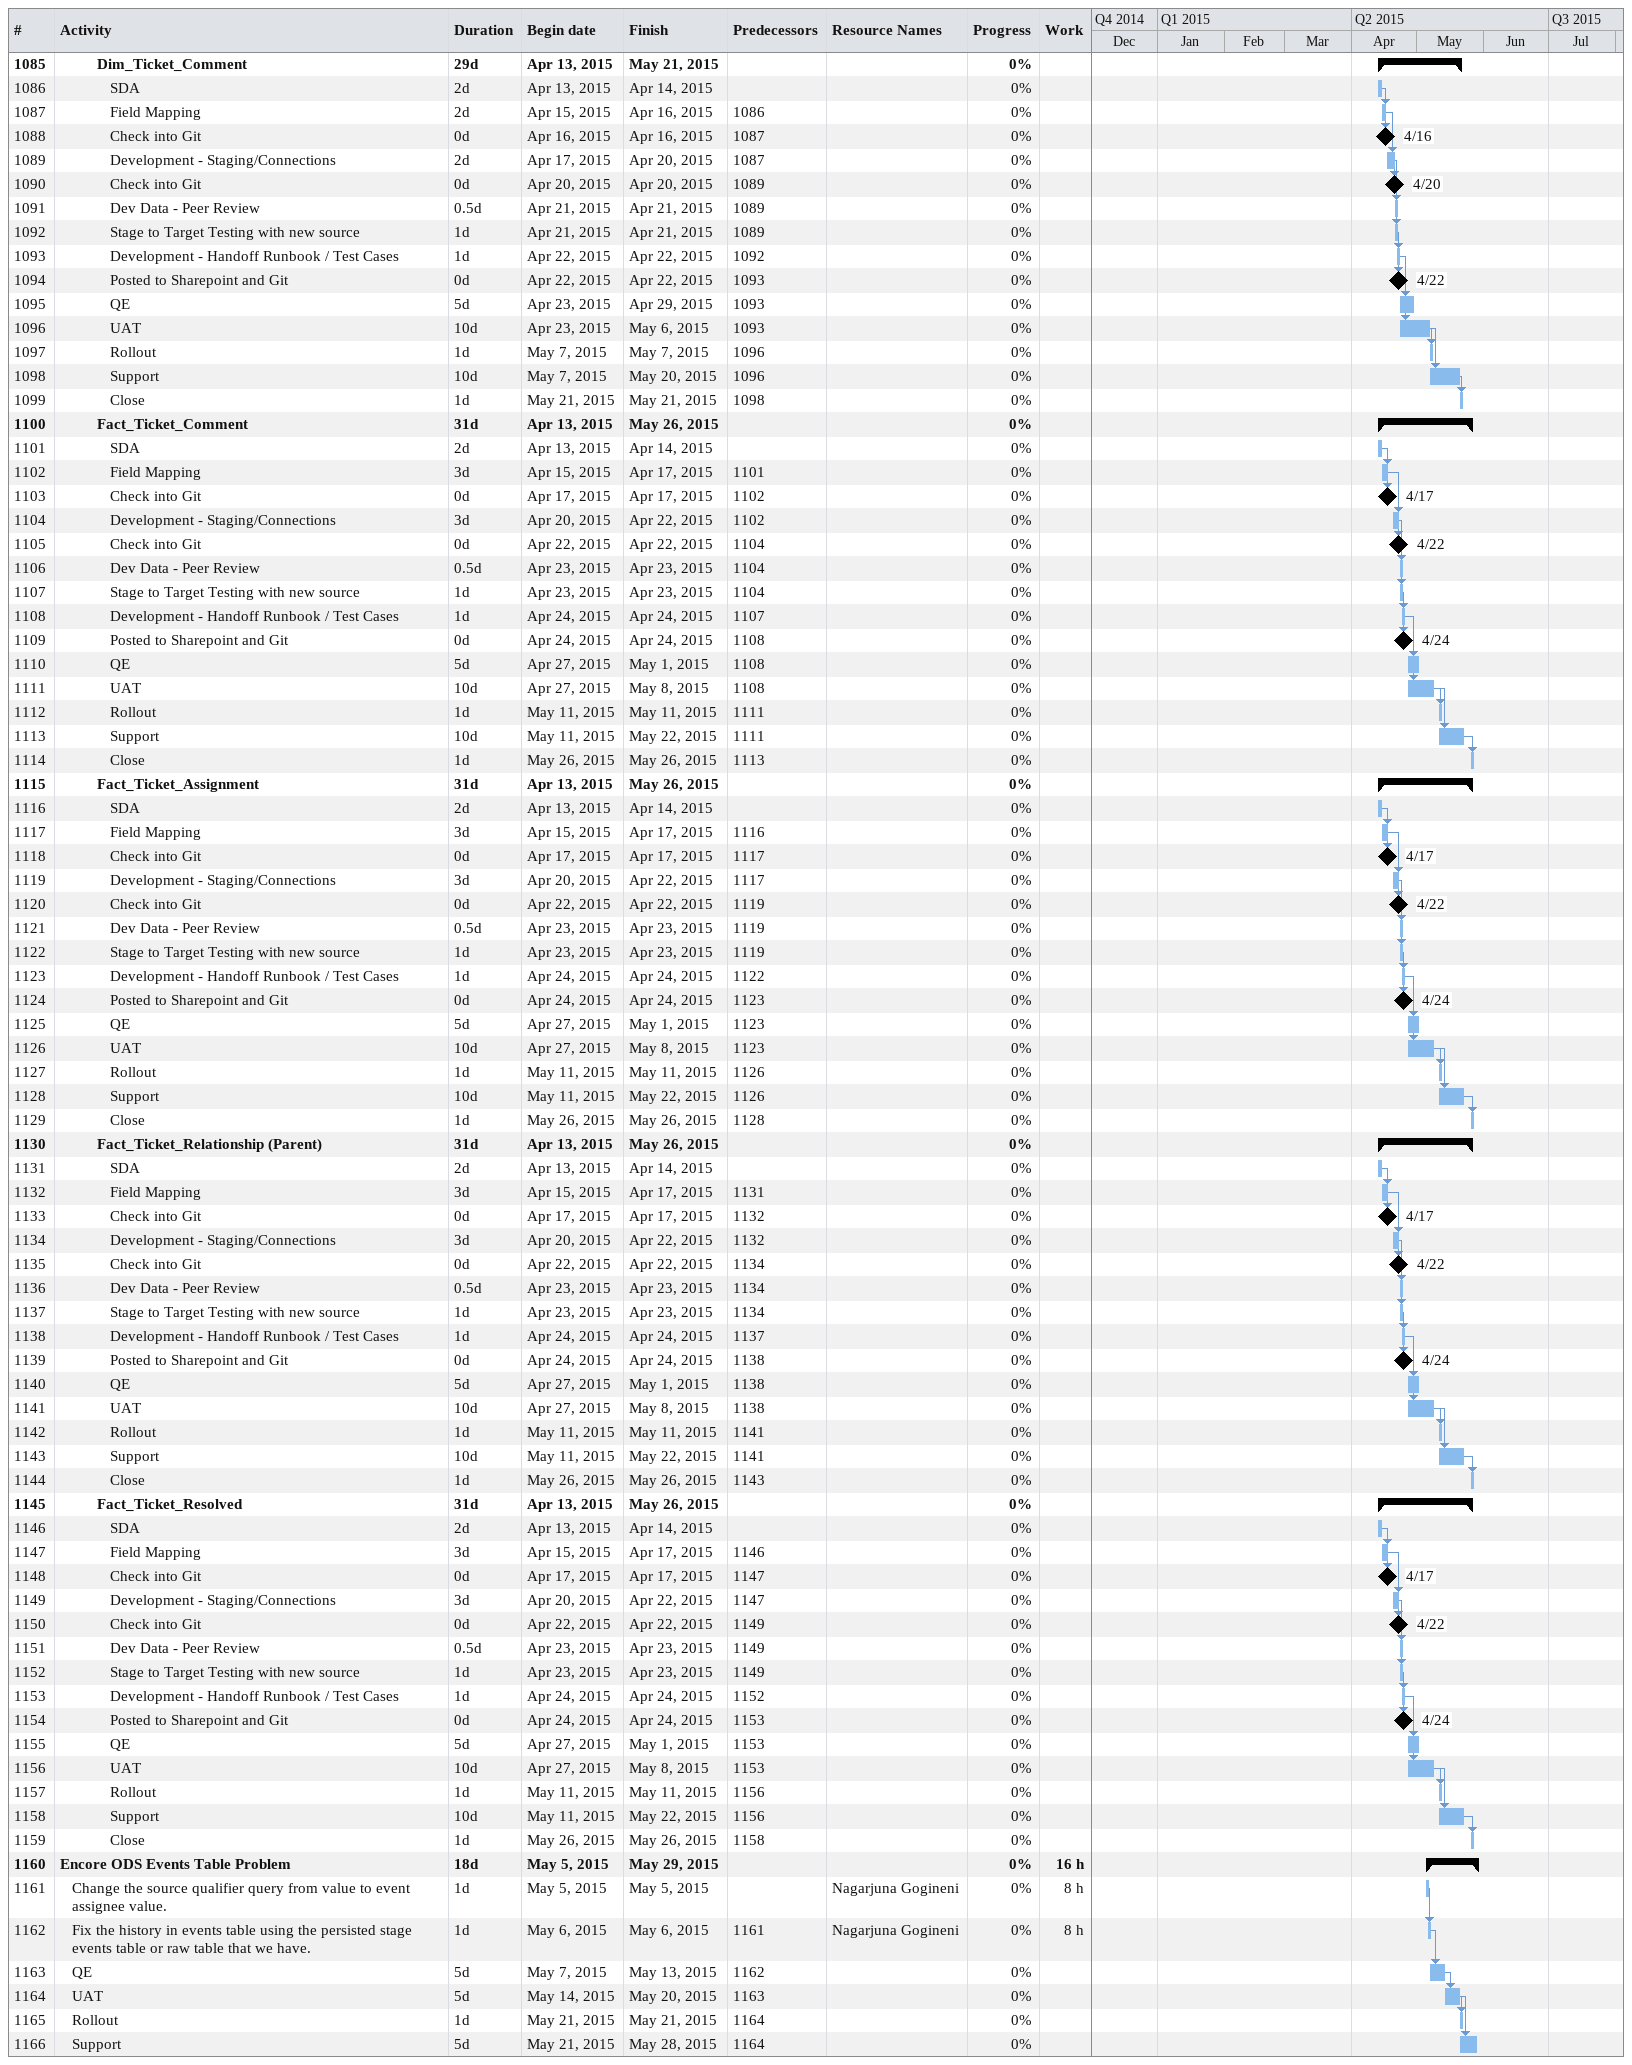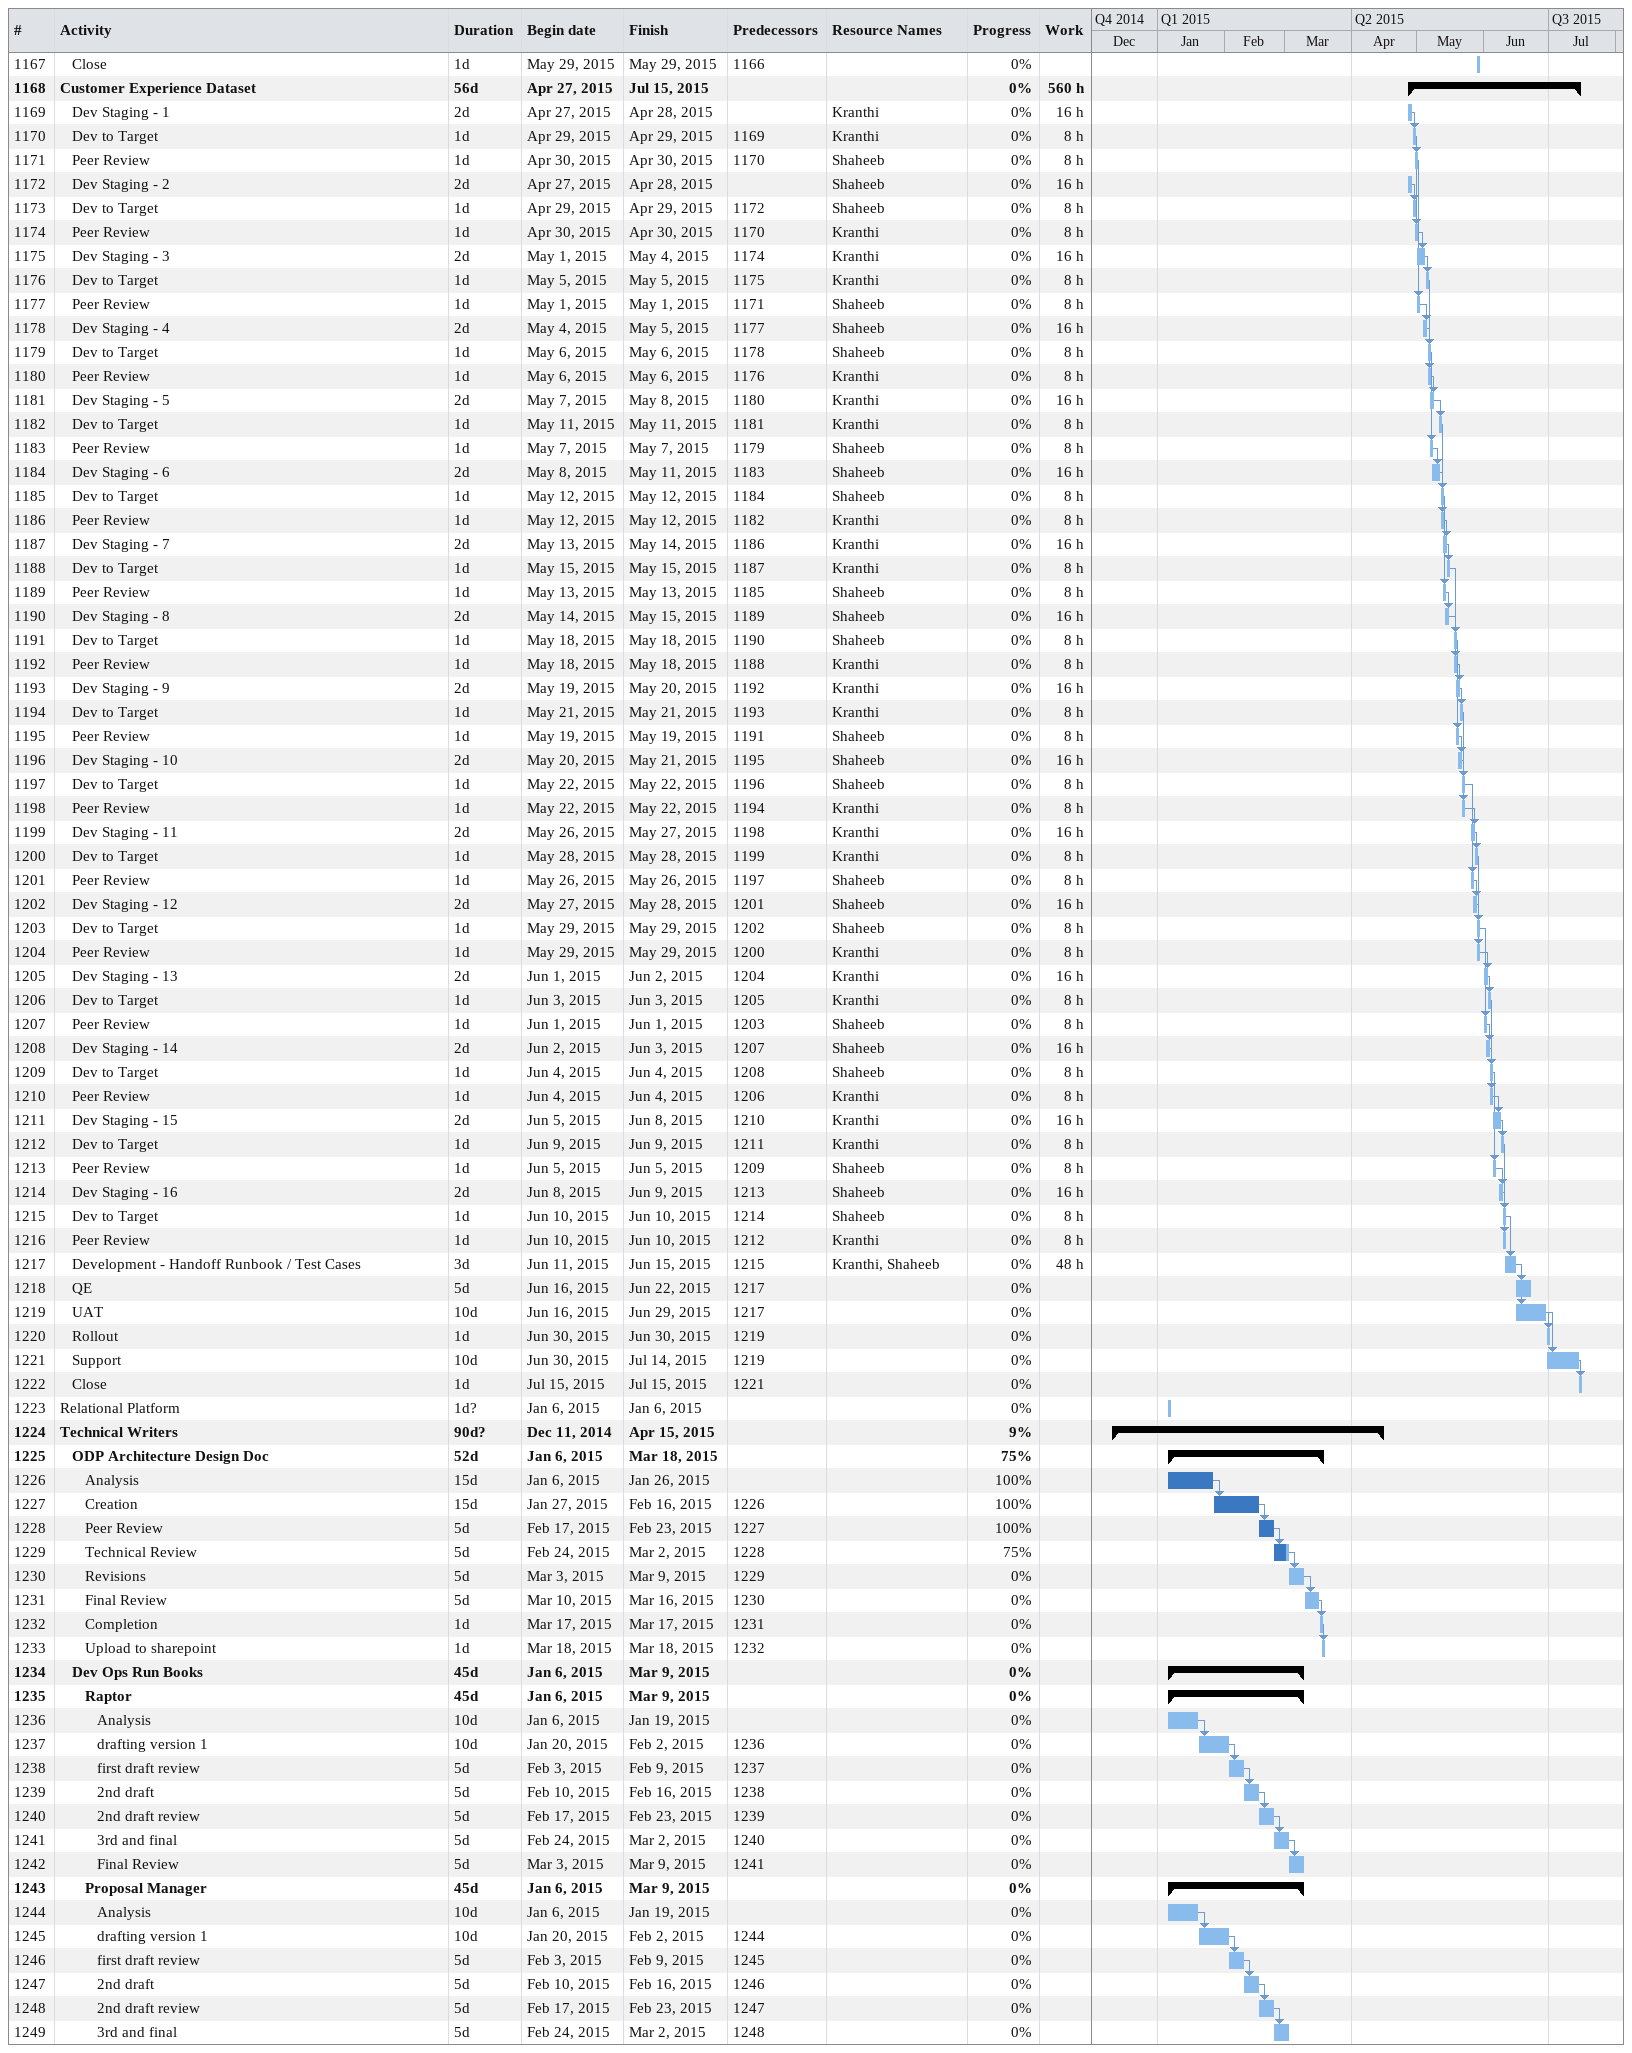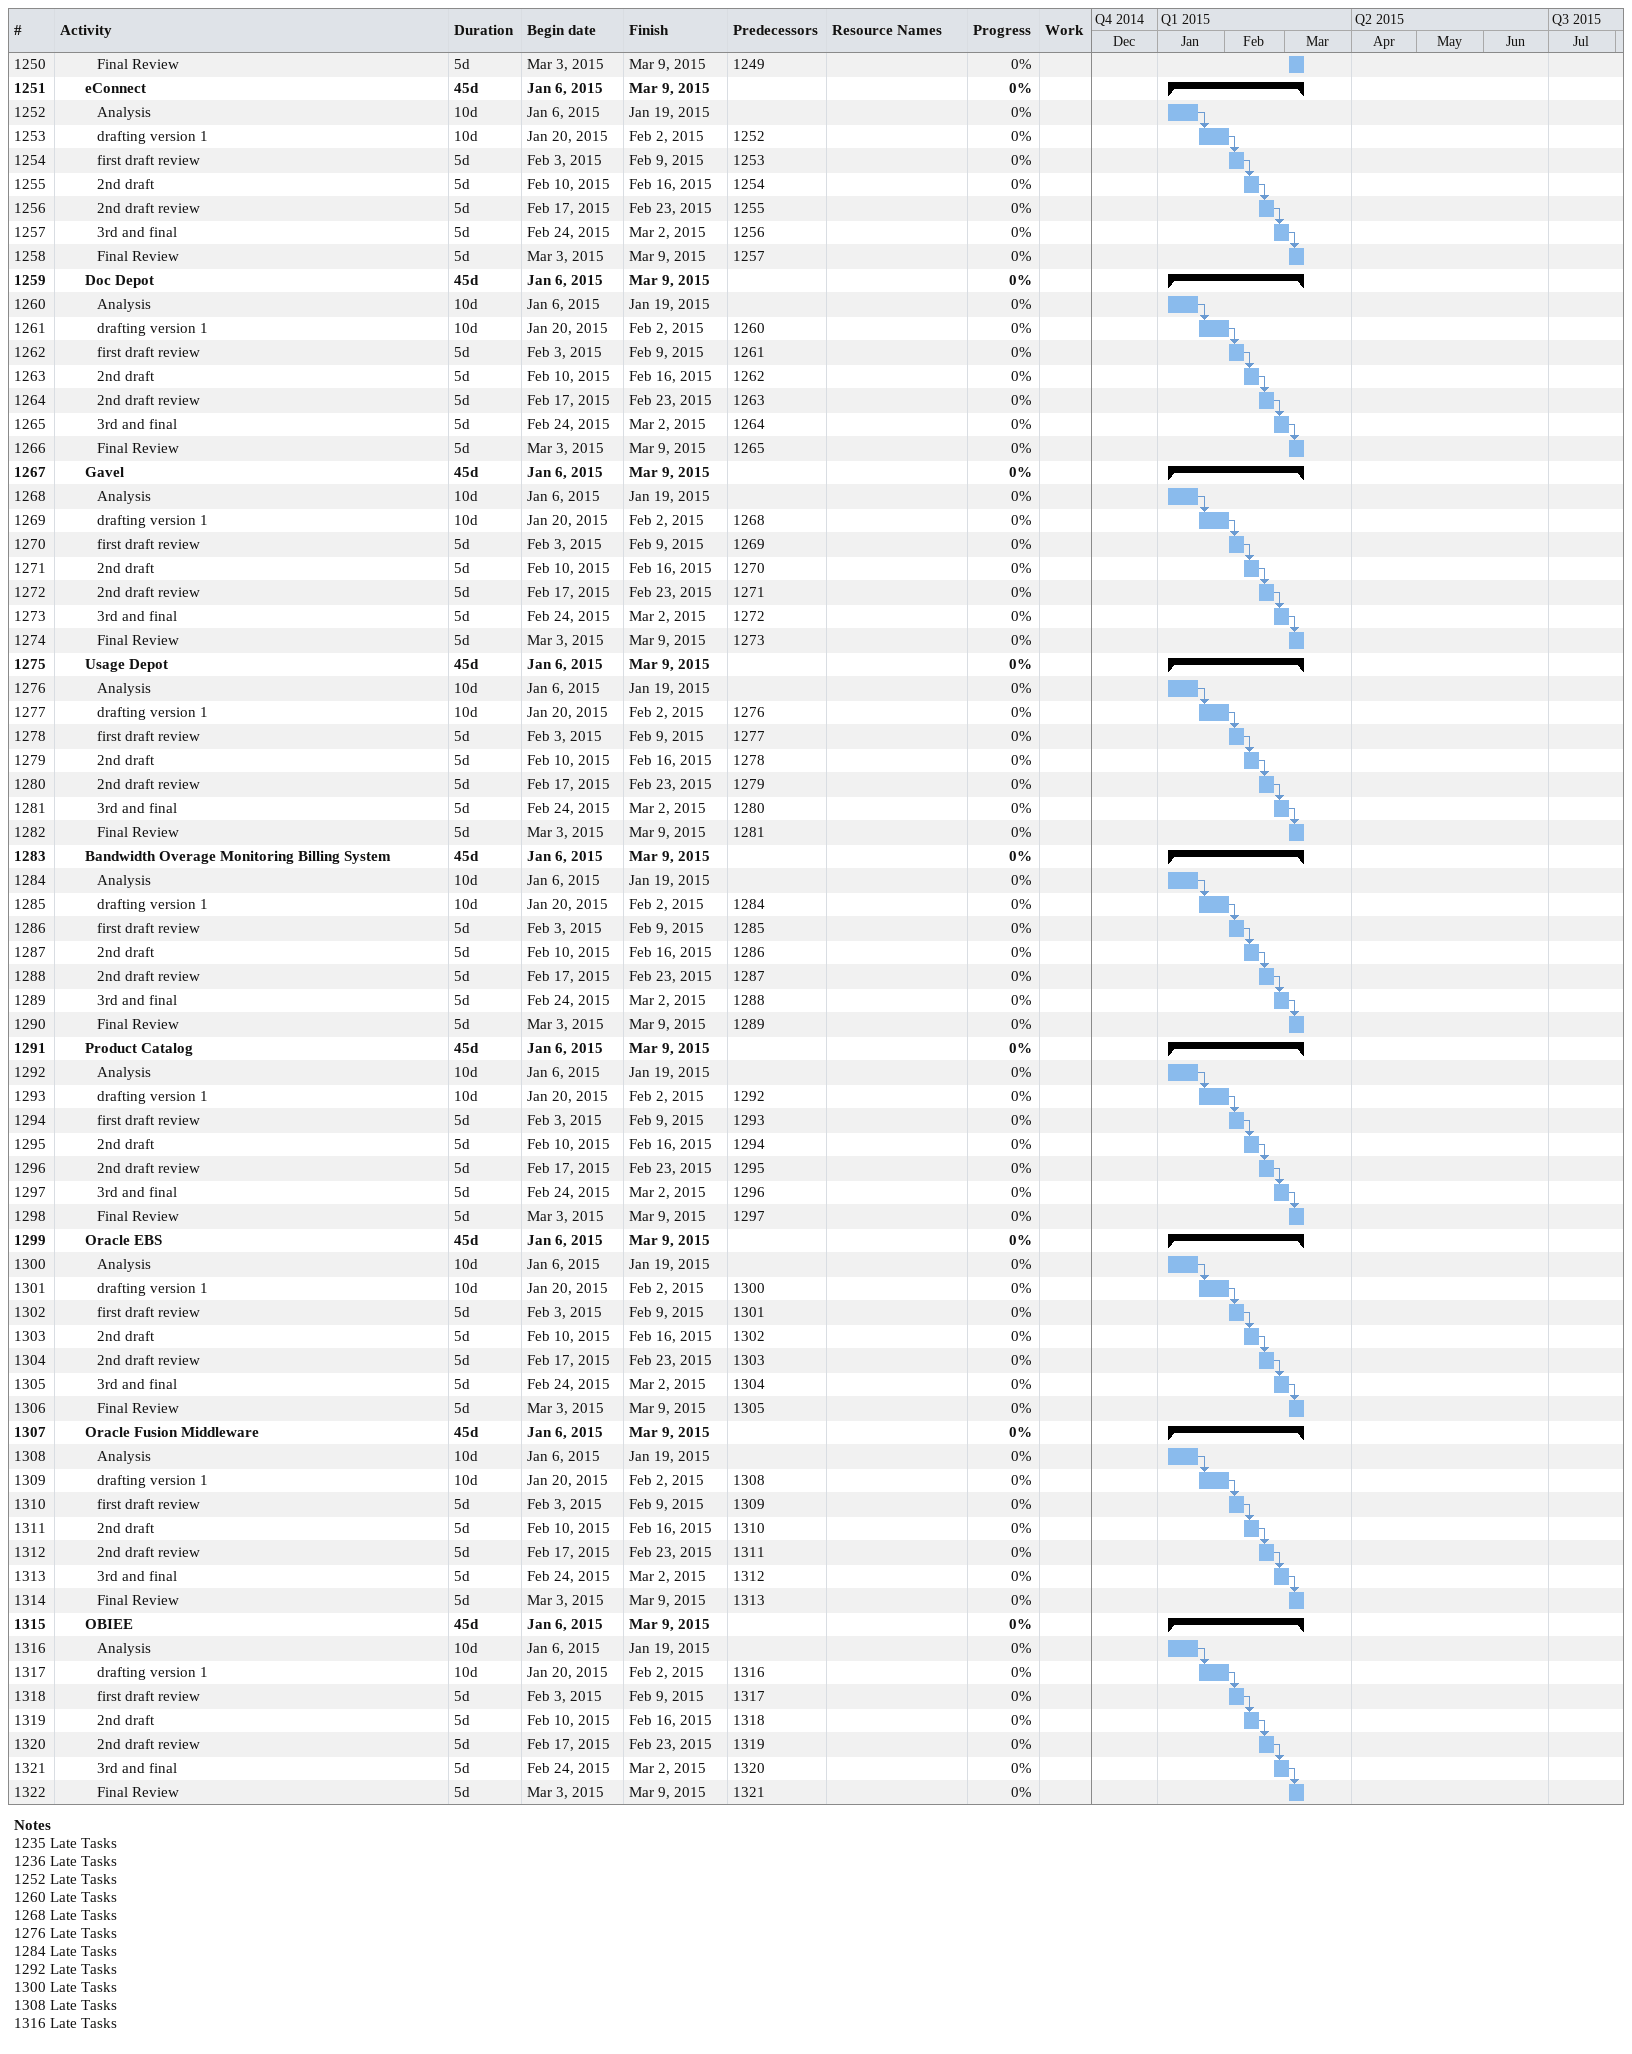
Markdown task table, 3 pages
| ID | Level | Task | Duration | Start | Finish | Predecessors | Resources | % complete | Work (h) |
|---|---|---|---|---|---|---|---|---|---|
| 1085 | 4 | **Dim_Ticket_Comment** | 29d | 2015-04-13 | 2015-05-21 |  |  | 0 |  |
| 1086 | 5 | SDA | 2d | 2015-04-13 | 2015-04-14 |  |  | 0 |  |
| 1087 | 5 | Field Mapping | 2d | 2015-04-15 | 2015-04-16 | 1086 |  | 0 |  |
| 1088 | 5 | Check into Git | 0d | 2015-04-16 | 2015-04-16 | 1087 |  | 0 |  |
| 1089 | 5 | Development - Staging/Connections | 2d | 2015-04-17 | 2015-04-20 | 1087 |  | 0 |  |
| 1090 | 5 | Check into Git | 0d | 2015-04-20 | 2015-04-20 | 1089 |  | 0 |  |
| 1091 | 5 | Dev Data - Peer Review | 0.5d | 2015-04-21 | 2015-04-21 | 1089 |  | 0 |  |
| 1092 | 5 | Stage to Target Testing with new source | 1d | 2015-04-21 | 2015-04-21 | 1089 |  | 0 |  |
| 1093 | 5 | Development - Handoff Runbook / Test Cases | 1d | 2015-04-22 | 2015-04-22 | 1092 |  | 0 |  |
| 1094 | 5 | Posted to Sharepoint and Git | 0d | 2015-04-22 | 2015-04-22 | 1093 |  | 0 |  |
| 1095 | 5 | QE | 5d | 2015-04-23 | 2015-04-29 | 1093 |  | 0 |  |
| 1096 | 5 | UAT | 10d | 2015-04-23 | 2015-05-06 | 1093 |  | 0 |  |
| 1097 | 5 | Rollout | 1d | 2015-05-07 | 2015-05-07 | 1096 |  | 0 |  |
| 1098 | 5 | Support | 10d | 2015-05-07 | 2015-05-20 | 1096 |  | 0 |  |
| 1099 | 5 | Close | 1d | 2015-05-21 | 2015-05-21 | 1098 |  | 0 |  |
| 1100 | 4 | **Fact_Ticket_Comment** | 31d | 2015-04-13 | 2015-05-26 |  |  | 0 |  |
| 1101 | 5 | SDA | 2d | 2015-04-13 | 2015-04-14 |  |  | 0 |  |
| 1102 | 5 | Field Mapping | 3d | 2015-04-15 | 2015-04-17 | 1101 |  | 0 |  |
| 1103 | 5 | Check into Git | 0d | 2015-04-17 | 2015-04-17 | 1102 |  | 0 |  |
| 1104 | 5 | Development - Staging/Connections | 3d | 2015-04-20 | 2015-04-22 | 1102 |  | 0 |  |
| 1105 | 5 | Check into Git | 0d | 2015-04-22 | 2015-04-22 | 1104 |  | 0 |  |
| 1106 | 5 | Dev Data - Peer Review | 0.5d | 2015-04-23 | 2015-04-23 | 1104 |  | 0 |  |
| 1107 | 5 | Stage to Target Testing with new source | 1d | 2015-04-23 | 2015-04-23 | 1104 |  | 0 |  |
| 1108 | 5 | Development - Handoff Runbook / Test Cases | 1d | 2015-04-24 | 2015-04-24 | 1107 |  | 0 |  |
| 1109 | 5 | Posted to Sharepoint and Git | 0d | 2015-04-24 | 2015-04-24 | 1108 |  | 0 |  |
| 1110 | 5 | QE | 5d | 2015-04-27 | 2015-05-01 | 1108 |  | 0 |  |
| 1111 | 5 | UAT | 10d | 2015-04-27 | 2015-05-08 | 1108 |  | 0 |  |
| 1112 | 5 | Rollout | 1d | 2015-05-11 | 2015-05-11 | 1111 |  | 0 |  |
| 1113 | 5 | Support | 10d | 2015-05-11 | 2015-05-22 | 1111 |  | 0 |  |
| 1114 | 5 | Close | 1d | 2015-05-26 | 2015-05-26 | 1113 |  | 0 |  |
| 1115 | 4 | **Fact_Ticket_Assignment** | 31d | 2015-04-13 | 2015-05-26 |  |  | 0 |  |
| 1116 | 5 | SDA | 2d | 2015-04-13 | 2015-04-14 |  |  | 0 |  |
| 1117 | 5 | Field Mapping | 3d | 2015-04-15 | 2015-04-17 | 1116 |  | 0 |  |
| 1118 | 5 | Check into Git | 0d | 2015-04-17 | 2015-04-17 | 1117 |  | 0 |  |
| 1119 | 5 | Development - Staging/Connections | 3d | 2015-04-20 | 2015-04-22 | 1117 |  | 0 |  |
| 1120 | 5 | Check into Git | 0d | 2015-04-22 | 2015-04-22 | 1119 |  | 0 |  |
| 1121 | 5 | Dev Data - Peer Review | 0.5d | 2015-04-23 | 2015-04-23 | 1119 |  | 0 |  |
| 1122 | 5 | Stage to Target Testing with new source | 1d | 2015-04-23 | 2015-04-23 | 1119 |  | 0 |  |
| 1123 | 5 | Development - Handoff Runbook / Test Cases | 1d | 2015-04-24 | 2015-04-24 | 1122 |  | 0 |  |
| 1124 | 5 | Posted to Sharepoint and Git | 0d | 2015-04-24 | 2015-04-24 | 1123 |  | 0 |  |
| 1125 | 5 | QE | 5d | 2015-04-27 | 2015-05-01 | 1123 |  | 0 |  |
| 1126 | 5 | UAT | 10d | 2015-04-27 | 2015-05-08 | 1123 |  | 0 |  |
| 1127 | 5 | Rollout | 1d | 2015-05-11 | 2015-05-11 | 1126 |  | 0 |  |
| 1128 | 5 | Support | 10d | 2015-05-11 | 2015-05-22 | 1126 |  | 0 |  |
| 1129 | 5 | Close | 1d | 2015-05-26 | 2015-05-26 | 1128 |  | 0 |  |
| 1130 | 4 | **Fact_Ticket_Relationship (Parent)** | 31d | 2015-04-13 | 2015-05-26 |  |  | 0 |  |
| 1131 | 5 | SDA | 2d | 2015-04-13 | 2015-04-14 |  |  | 0 |  |
| 1132 | 5 | Field Mapping | 3d | 2015-04-15 | 2015-04-17 | 1131 |  | 0 |  |
| 1133 | 5 | Check into Git | 0d | 2015-04-17 | 2015-04-17 | 1132 |  | 0 |  |
| 1134 | 5 | Development - Staging/Connections | 3d | 2015-04-20 | 2015-04-22 | 1132 |  | 0 |  |
| 1135 | 5 | Check into Git | 0d | 2015-04-22 | 2015-04-22 | 1134 |  | 0 |  |
| 1136 | 5 | Dev Data - Peer Review | 0.5d | 2015-04-23 | 2015-04-23 | 1134 |  | 0 |  |
| 1137 | 5 | Stage to Target Testing with new source | 1d | 2015-04-23 | 2015-04-23 | 1134 |  | 0 |  |
| 1138 | 5 | Development - Handoff Runbook / Test Cases | 1d | 2015-04-24 | 2015-04-24 | 1137 |  | 0 |  |
| 1139 | 5 | Posted to Sharepoint and Git | 0d | 2015-04-24 | 2015-04-24 | 1138 |  | 0 |  |
| 1140 | 5 | QE | 5d | 2015-04-27 | 2015-05-01 | 1138 |  | 0 |  |
| 1141 | 5 | UAT | 10d | 2015-04-27 | 2015-05-08 | 1138 |  | 0 |  |
| 1142 | 5 | Rollout | 1d | 2015-05-11 | 2015-05-11 | 1141 |  | 0 |  |
| 1143 | 5 | Support | 10d | 2015-05-11 | 2015-05-22 | 1141 |  | 0 |  |
| 1144 | 5 | Close | 1d | 2015-05-26 | 2015-05-26 | 1143 |  | 0 |  |
| 1145 | 4 | **Fact_Ticket_Resolved** | 31d | 2015-04-13 | 2015-05-26 |  |  | 0 |  |
| 1146 | 5 | SDA | 2d | 2015-04-13 | 2015-04-14 |  |  | 0 |  |
| 1147 | 5 | Field Mapping | 3d | 2015-04-15 | 2015-04-17 | 1146 |  | 0 |  |
| 1148 | 5 | Check into Git | 0d | 2015-04-17 | 2015-04-17 | 1147 |  | 0 |  |
| 1149 | 5 | Development - Staging/Connections | 3d | 2015-04-20 | 2015-04-22 | 1147 |  | 0 |  |
| 1150 | 5 | Check into Git | 0d | 2015-04-22 | 2015-04-22 | 1149 |  | 0 |  |
| 1151 | 5 | Dev Data - Peer Review | 0.5d | 2015-04-23 | 2015-04-23 | 1149 |  | 0 |  |
| 1152 | 5 | Stage to Target Testing with new source | 1d | 2015-04-23 | 2015-04-23 | 1149 |  | 0 |  |
| 1153 | 5 | Development - Handoff Runbook / Test Cases | 1d | 2015-04-24 | 2015-04-24 | 1152 |  | 0 |  |
| 1154 | 5 | Posted to Sharepoint and Git | 0d | 2015-04-24 | 2015-04-24 | 1153 |  | 0 |  |
| 1155 | 5 | QE | 5d | 2015-04-27 | 2015-05-01 | 1153 |  | 0 |  |
| 1156 | 5 | UAT | 10d | 2015-04-27 | 2015-05-08 | 1153 |  | 0 |  |
| 1157 | 5 | Rollout | 1d | 2015-05-11 | 2015-05-11 | 1156 |  | 0 |  |
| 1158 | 5 | Support | 10d | 2015-05-11 | 2015-05-22 | 1156 |  | 0 |  |
| 1159 | 5 | Close | 1d | 2015-05-26 | 2015-05-26 | 1158 |  | 0 |  |
| 1160 | 1 | **Encore ODS Events Table Problem** | 18d | 2015-05-05 | 2015-05-29 |  |  | 0 | 16 |
| 1161 | 2 | Change the source qualifier query from value to event assignee value. | 1d | 2015-05-05 | 2015-05-05 |  | Nagarjuna Gogineni | 0 | 8 |
| 1162 | 2 | Fix the history in events table using the persisted stage events table or raw table that we have. | 1d | 2015-05-06 | 2015-05-06 | 1161 | Nagarjuna Gogineni | 0 | 8 |
| 1163 | 2 | QE | 5d | 2015-05-07 | 2015-05-13 | 1162 |  | 0 |  |
| 1164 | 2 | UAT | 5d | 2015-05-14 | 2015-05-20 | 1163 |  | 0 |  |
| 1165 | 2 | Rollout | 1d | 2015-05-21 | 2015-05-21 | 1164 |  | 0 |  |
| 1166 | 2 | Support | 5d | 2015-05-21 | 2015-05-28 | 1164 |  | 0 |  |
| 1167 | 2 | Close | 1d | 2015-05-29 | 2015-05-29 | 1166 |  | 0 |  |
| 1168 | 1 | **Customer Experience Dataset** | 56d | 2015-04-27 | 2015-07-15 |  |  | 0 | 560 |
| 1169 | 2 | Dev Staging - 1 | 2d | 2015-04-27 | 2015-04-28 |  | Kranthi | 0 | 16 |
| 1170 | 2 | Dev to Target | 1d | 2015-04-29 | 2015-04-29 | 1169 | Kranthi | 0 | 8 |
| 1171 | 2 | Peer Review | 1d | 2015-04-30 | 2015-04-30 | 1170 | Shaheeb | 0 | 8 |
| 1172 | 2 | Dev Staging - 2 | 2d | 2015-04-27 | 2015-04-28 |  | Shaheeb | 0 | 16 |
| 1173 | 2 | Dev to Target | 1d | 2015-04-29 | 2015-04-29 | 1172 | Shaheeb | 0 | 8 |
| 1174 | 2 | Peer Review | 1d | 2015-04-30 | 2015-04-30 | 1170 | Kranthi | 0 | 8 |
| 1175 | 2 | Dev Staging - 3 | 2d | 2015-05-01 | 2015-05-04 | 1174 | Kranthi | 0 | 16 |
| 1176 | 2 | Dev to Target | 1d | 2015-05-05 | 2015-05-05 | 1175 | Kranthi | 0 | 8 |
| 1177 | 2 | Peer Review | 1d | 2015-05-01 | 2015-05-01 | 1171 | Shaheeb | 0 | 8 |
| 1178 | 2 | Dev Staging - 4 | 2d | 2015-05-04 | 2015-05-05 | 1177 | Shaheeb | 0 | 16 |
| 1179 | 2 | Dev to Target | 1d | 2015-05-06 | 2015-05-06 | 1178 | Shaheeb | 0 | 8 |
| 1180 | 2 | Peer Review | 1d | 2015-05-06 | 2015-05-06 | 1176 | Kranthi | 0 | 8 |
| 1181 | 2 | Dev Staging - 5 | 2d | 2015-05-07 | 2015-05-08 | 1180 | Kranthi | 0 | 16 |
| 1182 | 2 | Dev to Target | 1d | 2015-05-11 | 2015-05-11 | 1181 | Kranthi | 0 | 8 |
| 1183 | 2 | Peer Review | 1d | 2015-05-07 | 2015-05-07 | 1179 | Shaheeb | 0 | 8 |
| 1184 | 2 | Dev Staging - 6 | 2d | 2015-05-08 | 2015-05-11 | 1183 | Shaheeb | 0 | 16 |
| 1185 | 2 | Dev to Target | 1d | 2015-05-12 | 2015-05-12 | 1184 | Shaheeb | 0 | 8 |
| 1186 | 2 | Peer Review | 1d | 2015-05-12 | 2015-05-12 | 1182 | Kranthi | 0 | 8 |
| 1187 | 2 | Dev Staging - 7 | 2d | 2015-05-13 | 2015-05-14 | 1186 | Kranthi | 0 | 16 |
| 1188 | 2 | Dev to Target | 1d | 2015-05-15 | 2015-05-15 | 1187 | Kranthi | 0 | 8 |
| 1189 | 2 | Peer Review | 1d | 2015-05-13 | 2015-05-13 | 1185 | Shaheeb | 0 | 8 |
| 1190 | 2 | Dev Staging - 8 | 2d | 2015-05-14 | 2015-05-15 | 1189 | Shaheeb | 0 | 16 |
| 1191 | 2 | Dev to Target | 1d | 2015-05-18 | 2015-05-18 | 1190 | Shaheeb | 0 | 8 |
| 1192 | 2 | Peer Review | 1d | 2015-05-18 | 2015-05-18 | 1188 | Kranthi | 0 | 8 |
| 1193 | 2 | Dev Staging - 9 | 2d | 2015-05-19 | 2015-05-20 | 1192 | Kranthi | 0 | 16 |
| 1194 | 2 | Dev to Target | 1d | 2015-05-21 | 2015-05-21 | 1193 | Kranthi | 0 | 8 |
| 1195 | 2 | Peer Review | 1d | 2015-05-19 | 2015-05-19 | 1191 | Shaheeb | 0 | 8 |
| 1196 | 2 | Dev Staging - 10 | 2d | 2015-05-20 | 2015-05-21 | 1195 | Shaheeb | 0 | 16 |
| 1197 | 2 | Dev to Target | 1d | 2015-05-22 | 2015-05-22 | 1196 | Shaheeb | 0 | 8 |
| 1198 | 2 | Peer Review | 1d | 2015-05-22 | 2015-05-22 | 1194 | Kranthi | 0 | 8 |
| 1199 | 2 | Dev Staging - 11 | 2d | 2015-05-26 | 2015-05-27 | 1198 | Kranthi | 0 | 16 |
| 1200 | 2 | Dev to Target | 1d | 2015-05-28 | 2015-05-28 | 1199 | Kranthi | 0 | 8 |
| 1201 | 2 | Peer Review | 1d | 2015-05-26 | 2015-05-26 | 1197 | Shaheeb | 0 | 8 |
| 1202 | 2 | Dev Staging - 12 | 2d | 2015-05-27 | 2015-05-28 | 1201 | Shaheeb | 0 | 16 |
| 1203 | 2 | Dev to Target | 1d | 2015-05-29 | 2015-05-29 | 1202 | Shaheeb | 0 | 8 |
| 1204 | 2 | Peer Review | 1d | 2015-05-29 | 2015-05-29 | 1200 | Kranthi | 0 | 8 |
| 1205 | 2 | Dev Staging - 13 | 2d | 2015-06-01 | 2015-06-02 | 1204 | Kranthi | 0 | 16 |
| 1206 | 2 | Dev to Target | 1d | 2015-06-03 | 2015-06-03 | 1205 | Kranthi | 0 | 8 |
| 1207 | 2 | Peer Review | 1d | 2015-06-01 | 2015-06-01 | 1203 | Shaheeb | 0 | 8 |
| 1208 | 2 | Dev Staging - 14 | 2d | 2015-06-02 | 2015-06-03 | 1207 | Shaheeb | 0 | 16 |
| 1209 | 2 | Dev to Target | 1d | 2015-06-04 | 2015-06-04 | 1208 | Shaheeb | 0 | 8 |
| 1210 | 2 | Peer Review | 1d | 2015-06-04 | 2015-06-04 | 1206 | Kranthi | 0 | 8 |
| 1211 | 2 | Dev Staging - 15 | 2d | 2015-06-05 | 2015-06-08 | 1210 | Kranthi | 0 | 16 |
| 1212 | 2 | Dev to Target | 1d | 2015-06-09 | 2015-06-09 | 1211 | Kranthi | 0 | 8 |
| 1213 | 2 | Peer Review | 1d | 2015-06-05 | 2015-06-05 | 1209 | Shaheeb | 0 | 8 |
| 1214 | 2 | Dev Staging - 16 | 2d | 2015-06-08 | 2015-06-09 | 1213 | Shaheeb | 0 | 16 |
| 1215 | 2 | Dev to Target | 1d | 2015-06-10 | 2015-06-10 | 1214 | Shaheeb | 0 | 8 |
| 1216 | 2 | Peer Review | 1d | 2015-06-10 | 2015-06-10 | 1212 | Kranthi | 0 | 8 |
| 1217 | 2 | Development - Handoff Runbook / Test Cases | 3d | 2015-06-11 | 2015-06-15 | 1215 | Kranthi, Shaheeb | 0 | 48 |
| 1218 | 2 | QE | 5d | 2015-06-16 | 2015-06-22 | 1217 |  | 0 |  |
| 1219 | 2 | UAT | 10d | 2015-06-16 | 2015-06-29 | 1217 |  | 0 |  |
| 1220 | 2 | Rollout | 1d | 2015-06-30 | 2015-06-30 | 1219 |  | 0 |  |
| 1221 | 2 | Support | 10d | 2015-06-30 | 2015-07-14 | 1219 |  | 0 |  |
| 1222 | 2 | Close | 1d | 2015-07-15 | 2015-07-15 | 1221 |  | 0 |  |
| 1223 | 1 | Relational Platform | 1d? | 2015-01-06 | 2015-01-06 |  |  | 0 |  |
| 1224 | 1 | **Technical Writers** | 90d? | 2014-12-11 | 2015-04-15 |  |  | 9 |  |
| 1225 | 2 | **ODP Architecture Design Doc** | 52d | 2015-01-06 | 2015-03-18 |  |  | 75 |  |
| 1226 | 3 | Analysis | 15d | 2015-01-06 | 2015-01-26 |  |  | 100 |  |
| 1227 | 3 | Creation | 15d | 2015-01-27 | 2015-02-16 | 1226 |  | 100 |  |
| 1228 | 3 | Peer Review | 5d | 2015-02-17 | 2015-02-23 | 1227 |  | 100 |  |
| 1229 | 3 | Technical Review | 5d | 2015-02-24 | 2015-03-02 | 1228 |  | 75 |  |
| 1230 | 3 | Revisions | 5d | 2015-03-03 | 2015-03-09 | 1229 |  | 0 |  |
| 1231 | 3 | Final Review | 5d | 2015-03-10 | 2015-03-16 | 1230 |  | 0 |  |
| 1232 | 3 | Completion | 1d | 2015-03-17 | 2015-03-17 | 1231 |  | 0 |  |
| 1233 | 3 | Upload to sharepoint | 1d | 2015-03-18 | 2015-03-18 | 1232 |  | 0 |  |
| 1234 | 2 | **Dev Ops Run Books** | 45d | 2015-01-06 | 2015-03-09 |  |  | 0 |  |
| 1235 | 3 | **Raptor** | 45d | 2015-01-06 | 2015-03-09 |  |  | 0 |  |
| 1236 | 4 | Analysis | 10d | 2015-01-06 | 2015-01-19 |  |  | 0 |  |
| 1237 | 4 | drafting version 1 | 10d | 2015-01-20 | 2015-02-02 | 1236 |  | 0 |  |
| 1238 | 4 | first draft review | 5d | 2015-02-03 | 2015-02-09 | 1237 |  | 0 |  |
| 1239 | 4 | 2nd draft | 5d | 2015-02-10 | 2015-02-16 | 1238 |  | 0 |  |
| 1240 | 4 | 2nd draft review | 5d | 2015-02-17 | 2015-02-23 | 1239 |  | 0 |  |
| 1241 | 4 | 3rd and final | 5d | 2015-02-24 | 2015-03-02 | 1240 |  | 0 |  |
| 1242 | 4 | Final Review | 5d | 2015-03-03 | 2015-03-09 | 1241 |  | 0 |  |
| 1243 | 3 | **Proposal Manager** | 45d | 2015-01-06 | 2015-03-09 |  |  | 0 |  |
| 1244 | 4 | Analysis | 10d | 2015-01-06 | 2015-01-19 |  |  | 0 |  |
| 1245 | 4 | drafting version 1 | 10d | 2015-01-20 | 2015-02-02 | 1244 |  | 0 |  |
| 1246 | 4 | first draft review | 5d | 2015-02-03 | 2015-02-09 | 1245 |  | 0 |  |
| 1247 | 4 | 2nd draft | 5d | 2015-02-10 | 2015-02-16 | 1246 |  | 0 |  |
| 1248 | 4 | 2nd draft review | 5d | 2015-02-17 | 2015-02-23 | 1247 |  | 0 |  |
| 1249 | 4 | 3rd and final | 5d | 2015-02-24 | 2015-03-02 | 1248 |  | 0 |  |
| 1250 | 4 | Final Review | 5d | 2015-03-03 | 2015-03-09 | 1249 |  | 0 |  |
| 1251 | 3 | **eConnect** | 45d | 2015-01-06 | 2015-03-09 |  |  | 0 |  |
| 1252 | 4 | Analysis | 10d | 2015-01-06 | 2015-01-19 |  |  | 0 |  |
| 1253 | 4 | drafting version 1 | 10d | 2015-01-20 | 2015-02-02 | 1252 |  | 0 |  |
| 1254 | 4 | first draft review | 5d | 2015-02-03 | 2015-02-09 | 1253 |  | 0 |  |
| 1255 | 4 | 2nd draft | 5d | 2015-02-10 | 2015-02-16 | 1254 |  | 0 |  |
| 1256 | 4 | 2nd draft review | 5d | 2015-02-17 | 2015-02-23 | 1255 |  | 0 |  |
| 1257 | 4 | 3rd and final | 5d | 2015-02-24 | 2015-03-02 | 1256 |  | 0 |  |
| 1258 | 4 | Final Review | 5d | 2015-03-03 | 2015-03-09 | 1257 |  | 0 |  |
| 1259 | 3 | **Doc Depot** | 45d | 2015-01-06 | 2015-03-09 |  |  | 0 |  |
| 1260 | 4 | Analysis | 10d | 2015-01-06 | 2015-01-19 |  |  | 0 |  |
| 1261 | 4 | drafting version 1 | 10d | 2015-01-20 | 2015-02-02 | 1260 |  | 0 |  |
| 1262 | 4 | first draft review | 5d | 2015-02-03 | 2015-02-09 | 1261 |  | 0 |  |
| 1263 | 4 | 2nd draft | 5d | 2015-02-10 | 2015-02-16 | 1262 |  | 0 |  |
| 1264 | 4 | 2nd draft review | 5d | 2015-02-17 | 2015-02-23 | 1263 |  | 0 |  |
| 1265 | 4 | 3rd and final | 5d | 2015-02-24 | 2015-03-02 | 1264 |  | 0 |  |
| 1266 | 4 | Final Review | 5d | 2015-03-03 | 2015-03-09 | 1265 |  | 0 |  |
| 1267 | 3 | **Gavel** | 45d | 2015-01-06 | 2015-03-09 |  |  | 0 |  |
| 1268 | 4 | Analysis | 10d | 2015-01-06 | 2015-01-19 |  |  | 0 |  |
| 1269 | 4 | drafting version 1 | 10d | 2015-01-20 | 2015-02-02 | 1268 |  | 0 |  |
| 1270 | 4 | first draft review | 5d | 2015-02-03 | 2015-02-09 | 1269 |  | 0 |  |
| 1271 | 4 | 2nd draft | 5d | 2015-02-10 | 2015-02-16 | 1270 |  | 0 |  |
| 1272 | 4 | 2nd draft review | 5d | 2015-02-17 | 2015-02-23 | 1271 |  | 0 |  |
| 1273 | 4 | 3rd and final | 5d | 2015-02-24 | 2015-03-02 | 1272 |  | 0 |  |
| 1274 | 4 | Final Review | 5d | 2015-03-03 | 2015-03-09 | 1273 |  | 0 |  |
| 1275 | 3 | **Usage Depot** | 45d | 2015-01-06 | 2015-03-09 |  |  | 0 |  |
| 1276 | 4 | Analysis | 10d | 2015-01-06 | 2015-01-19 |  |  | 0 |  |
| 1277 | 4 | drafting version 1 | 10d | 2015-01-20 | 2015-02-02 | 1276 |  | 0 |  |
| 1278 | 4 | first draft review | 5d | 2015-02-03 | 2015-02-09 | 1277 |  | 0 |  |
| 1279 | 4 | 2nd draft | 5d | 2015-02-10 | 2015-02-16 | 1278 |  | 0 |  |
| 1280 | 4 | 2nd draft review | 5d | 2015-02-17 | 2015-02-23 | 1279 |  | 0 |  |
| 1281 | 4 | 3rd and final | 5d | 2015-02-24 | 2015-03-02 | 1280 |  | 0 |  |
| 1282 | 4 | Final Review | 5d | 2015-03-03 | 2015-03-09 | 1281 |  | 0 |  |
| 1283 | 3 | **Bandwidth Overage Monitoring Billing System** | 45d | 2015-01-06 | 2015-03-09 |  |  | 0 |  |
| 1284 | 4 | Analysis | 10d | 2015-01-06 | 2015-01-19 |  |  | 0 |  |
| 1285 | 4 | drafting version 1 | 10d | 2015-01-20 | 2015-02-02 | 1284 |  | 0 |  |
| 1286 | 4 | first draft review | 5d | 2015-02-03 | 2015-02-09 | 1285 |  | 0 |  |
| 1287 | 4 | 2nd draft | 5d | 2015-02-10 | 2015-02-16 | 1286 |  | 0 |  |
| 1288 | 4 | 2nd draft review | 5d | 2015-02-17 | 2015-02-23 | 1287 |  | 0 |  |
| 1289 | 4 | 3rd and final | 5d | 2015-02-24 | 2015-03-02 | 1288 |  | 0 |  |
| 1290 | 4 | Final Review | 5d | 2015-03-03 | 2015-03-09 | 1289 |  | 0 |  |
| 1291 | 3 | **Product Catalog** | 45d | 2015-01-06 | 2015-03-09 |  |  | 0 |  |
| 1292 | 4 | Analysis | 10d | 2015-01-06 | 2015-01-19 |  |  | 0 |  |
| 1293 | 4 | drafting version 1 | 10d | 2015-01-20 | 2015-02-02 | 1292 |  | 0 |  |
| 1294 | 4 | first draft review | 5d | 2015-02-03 | 2015-02-09 | 1293 |  | 0 |  |
| 1295 | 4 | 2nd draft | 5d | 2015-02-10 | 2015-02-16 | 1294 |  | 0 |  |
| 1296 | 4 | 2nd draft review | 5d | 2015-02-17 | 2015-02-23 | 1295 |  | 0 |  |
| 1297 | 4 | 3rd and final | 5d | 2015-02-24 | 2015-03-02 | 1296 |  | 0 |  |
| 1298 | 4 | Final Review | 5d | 2015-03-03 | 2015-03-09 | 1297 |  | 0 |  |
| 1299 | 3 | **Oracle EBS** | 45d | 2015-01-06 | 2015-03-09 |  |  | 0 |  |
| 1300 | 4 | Analysis | 10d | 2015-01-06 | 2015-01-19 |  |  | 0 |  |
| 1301 | 4 | drafting version 1 | 10d | 2015-01-20 | 2015-02-02 | 1300 |  | 0 |  |
| 1302 | 4 | first draft review | 5d | 2015-02-03 | 2015-02-09 | 1301 |  | 0 |  |
| 1303 | 4 | 2nd draft | 5d | 2015-02-10 | 2015-02-16 | 1302 |  | 0 |  |
| 1304 | 4 | 2nd draft review | 5d | 2015-02-17 | 2015-02-23 | 1303 |  | 0 |  |
| 1305 | 4 | 3rd and final | 5d | 2015-02-24 | 2015-03-02 | 1304 |  | 0 |  |
| 1306 | 4 | Final Review | 5d | 2015-03-03 | 2015-03-09 | 1305 |  | 0 |  |
| 1307 | 3 | **Oracle Fusion Middleware** | 45d | 2015-01-06 | 2015-03-09 |  |  | 0 |  |
| 1308 | 4 | Analysis | 10d | 2015-01-06 | 2015-01-19 |  |  | 0 |  |
| 1309 | 4 | drafting version 1 | 10d | 2015-01-20 | 2015-02-02 | 1308 |  | 0 |  |
| 1310 | 4 | first draft review | 5d | 2015-02-03 | 2015-02-09 | 1309 |  | 0 |  |
| 1311 | 4 | 2nd draft | 5d | 2015-02-10 | 2015-02-16 | 1310 |  | 0 |  |
| 1312 | 4 | 2nd draft review | 5d | 2015-02-17 | 2015-02-23 | 1311 |  | 0 |  |
| 1313 | 4 | 3rd and final | 5d | 2015-02-24 | 2015-03-02 | 1312 |  | 0 |  |
| 1314 | 4 | Final Review | 5d | 2015-03-03 | 2015-03-09 | 1313 |  | 0 |  |
| 1315 | 3 | **OBIEE** | 45d | 2015-01-06 | 2015-03-09 |  |  | 0 |  |
| 1316 | 4 | Analysis | 10d | 2015-01-06 | 2015-01-19 |  |  | 0 |  |
| 1317 | 4 | drafting version 1 | 10d | 2015-01-20 | 2015-02-02 | 1316 |  | 0 |  |
| 1318 | 4 | first draft review | 5d | 2015-02-03 | 2015-02-09 | 1317 |  | 0 |  |
| 1319 | 4 | 2nd draft | 5d | 2015-02-10 | 2015-02-16 | 1318 |  | 0 |  |
| 1320 | 4 | 2nd draft review | 5d | 2015-02-17 | 2015-02-23 | 1319 |  | 0 |  |
| 1321 | 4 | 3rd and final | 5d | 2015-02-24 | 2015-03-02 | 1320 |  | 0 |  |
| 1322 | 4 | Final Review | 5d | 2015-03-03 | 2015-03-09 | 1321 |  | 0 |  |

Notes
- 1235: Late Tasks
- 1236: Late Tasks
- 1252: Late Tasks
- 1260: Late Tasks
- 1268: Late Tasks
- 1276: Late Tasks
- 1284: Late Tasks
- 1292: Late Tasks
- 1300: Late Tasks
- 1308: Late Tasks
- 1316: Late Tasks
